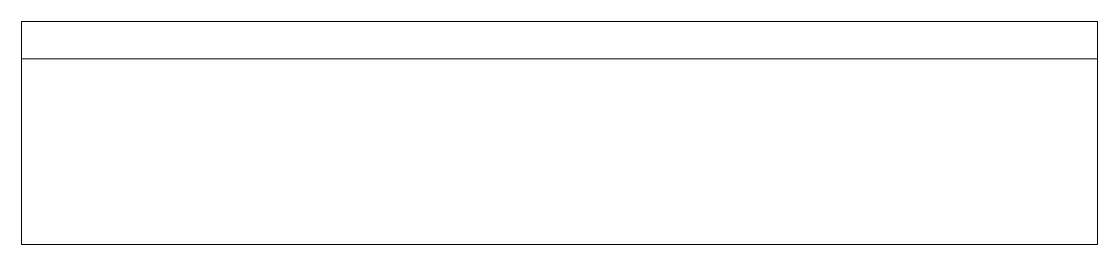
# Model space of a CAD drawing. Header units: metres. Extents: x -72 to 72, y -15 to 15.
import ezdxf

# ---------------------------------------------------------------- set-up
doc = ezdxf.new("R2010")
doc.units = ezdxf.units.M

msp = doc.modelspace()

# ---------------------------------------------------------------- linework, layer by layer
at = {"color": 7, "linetype": 'Continuous', "lineweight": 18}
for p, q in [((-72.5, 15), (72.5, 15)), ((-72.5, 10), (-72.5, 15)), ((72.5, 15), (72.5, 10)), ((-72.5, -15), (-72.5, 10)), ((72.5, 10), (-72.5, 10)), ((72.5, 10), (72.5, -15)), ((-72.5, -15), (72.5, -15))]:
    msp.add_line(p, q, dxfattribs=at)

doc.saveas('drawing.dxf')
